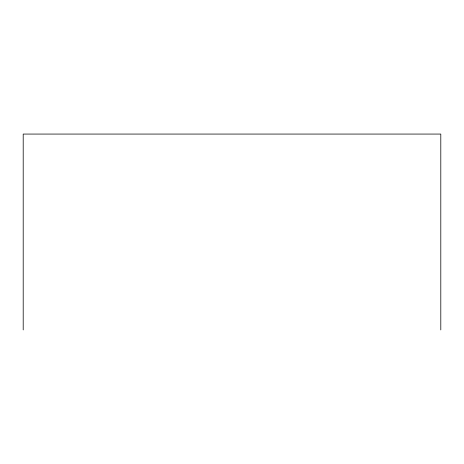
<?xml version="1.0" encoding="UTF-8"?>
<svg xmlns="http://www.w3.org/2000/svg" width="464" height="464" viewBox="0 0 464 464"><rect width="100%" height="100%" fill="white"/><g stroke="black" fill="none" stroke-linecap="round" stroke-linejoin="round"><path stroke-width="0.7" d="M440.8 329.933L440.8 134.067L23.2 134.067L23.2 329.933"/></g></svg>
